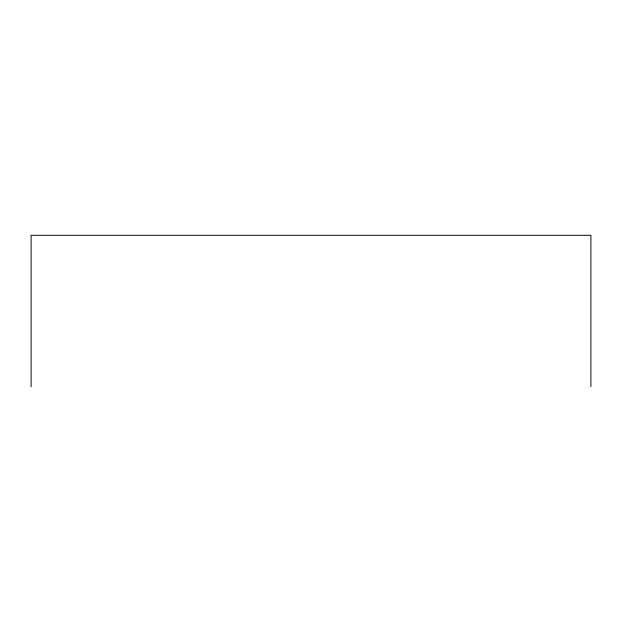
<?xml version="1.0" encoding="UTF-8"?>
<svg xmlns="http://www.w3.org/2000/svg" width="622" height="622" viewBox="0 0 622 622"><rect width="100%" height="100%" fill="white"/><g stroke="black" fill="none" stroke-linecap="round" stroke-linejoin="round"><path stroke-width="0.93" d="M590.9 386.713L590.9 235.287L31.1 235.287L31.1 386.713"/></g></svg>
